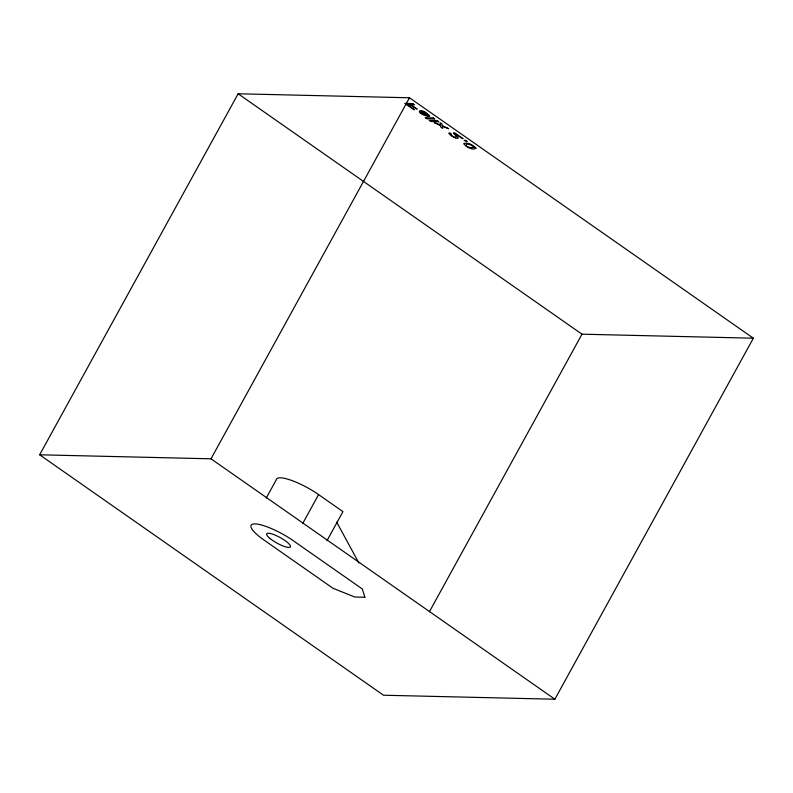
<?xml version="1.0" encoding="UTF-8"?>
<svg xmlns="http://www.w3.org/2000/svg" width="793" height="793" viewBox="0 0 793 793"><rect width="100%" height="100%" fill="white"/><g stroke="black" fill="none" stroke-linecap="round" stroke-linejoin="round"><path stroke-width="1.19" d="M39.65 454.795L238.128 93.772L409.485 97.777L753.35 338.205L554.872 699.228L383.515 695.223L39.65 454.795L211.007 458.81L554.872 699.228M211.007 458.81L409.485 97.777M266.23 498.063L276.251 479.834A31.353 7.424 28.8 0 1 318.588 494.594L342.953 511.624L326.994 540.667M302.678 523.539L318.588 494.594M429.409 611.74L581.993 334.19L753.35 338.205M238.128 93.772L581.993 334.19M336.678 522.091L358.862 562.941M453.398 133.174C460.852 140.143 450.146 136.763 451.356 133.958L449.76 132.837L448.709 133.224L451.177 135.712L455.836 138.24L458.285 138.269L455.301 133.948L463.053 138.745L454.478 132.748L453.398 133.174M475.969 148.192C472.658 150.809 466.145 146.874 463.756 143.82L463.915 143.404C468.286 142.373 473.134 144.96 475.969 148.192M474.224 147.468C462.101 148.945 464.797 139.092 474.224 147.468M429.657 116.145L425.157 112.775L421.866 111.704L428.716 116.492C412.122 112.596 420.855 105.717 429.657 116.145M421.133 111.714C420.082 113.34 424.632 115.074 426.327 115.342L421.133 111.714M412.766 103.586L404.787 103.397L413.668 109.612L414.65 109.632L407.503 104.636L409.922 104.686L417.158 109.107L410.873 104.716L414.501 104.795L412.766 103.586M433.285 117.929L425.296 117.741L426.872 118.841L434.851 119.029L433.285 117.929M430.331 120.506L429.221 120.486L431.927 121.626L430.331 120.506M437.201 120.675L431.412 120.536L433.008 121.656L438.797 121.785L437.201 120.675M465.382 140.371L464.192 140.341L467.196 141.64L465.382 140.371M364.889 597.258L354.768 597.02L332.991 588.277L263.95 540.003A31.353 7.424 28.8 0 1 255.078 523.905A31.353 7.424 28.8 0 1 293.241 540.687L362.292 588.961L364.889 597.258M440.69 125.661L434.465 122.687L440.422 124.937L440.115 122.707L442.107 124.095L442.177 125.621L448.679 128.694L442.415 126.325L442.752 128.466L440.819 127.128L440.69 125.661M269.858 538.368A13.54 3.202 28.8 0 0 290.04 547.239A13.54 3.202 28.8 0 0 275.885 535.434A13.54 3.202 28.8 0 0 269.858 538.368"/></g></svg>
